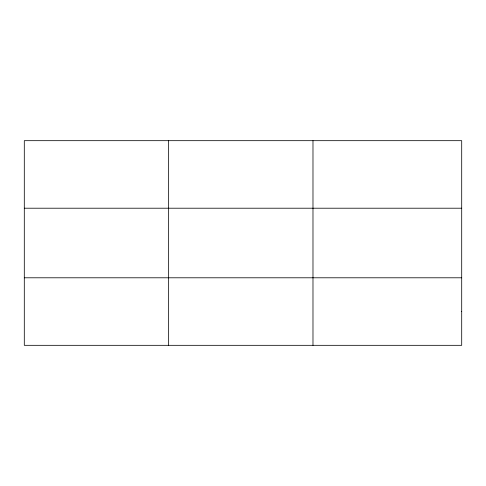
<?xml version="1.0" encoding="UTF-8"?>
<svg xmlns="http://www.w3.org/2000/svg" width="486" height="486" viewBox="0 0 486 486"><rect width="100%" height="100%" fill="white"/><g stroke="black" fill="none" stroke-linecap="round" stroke-linejoin="round"><path stroke-width="0.73" d="M168.642 140.679L168.642 345.321M312.984 140.679L312.984 345.321M24.3 208.208L461.7 208.208M24.3 277.792L461.7 277.792M461.7 311.556L461.7 345.321L24.3 345.321L24.3 140.679L461.7 140.679L461.7 311.556"/></g></svg>
